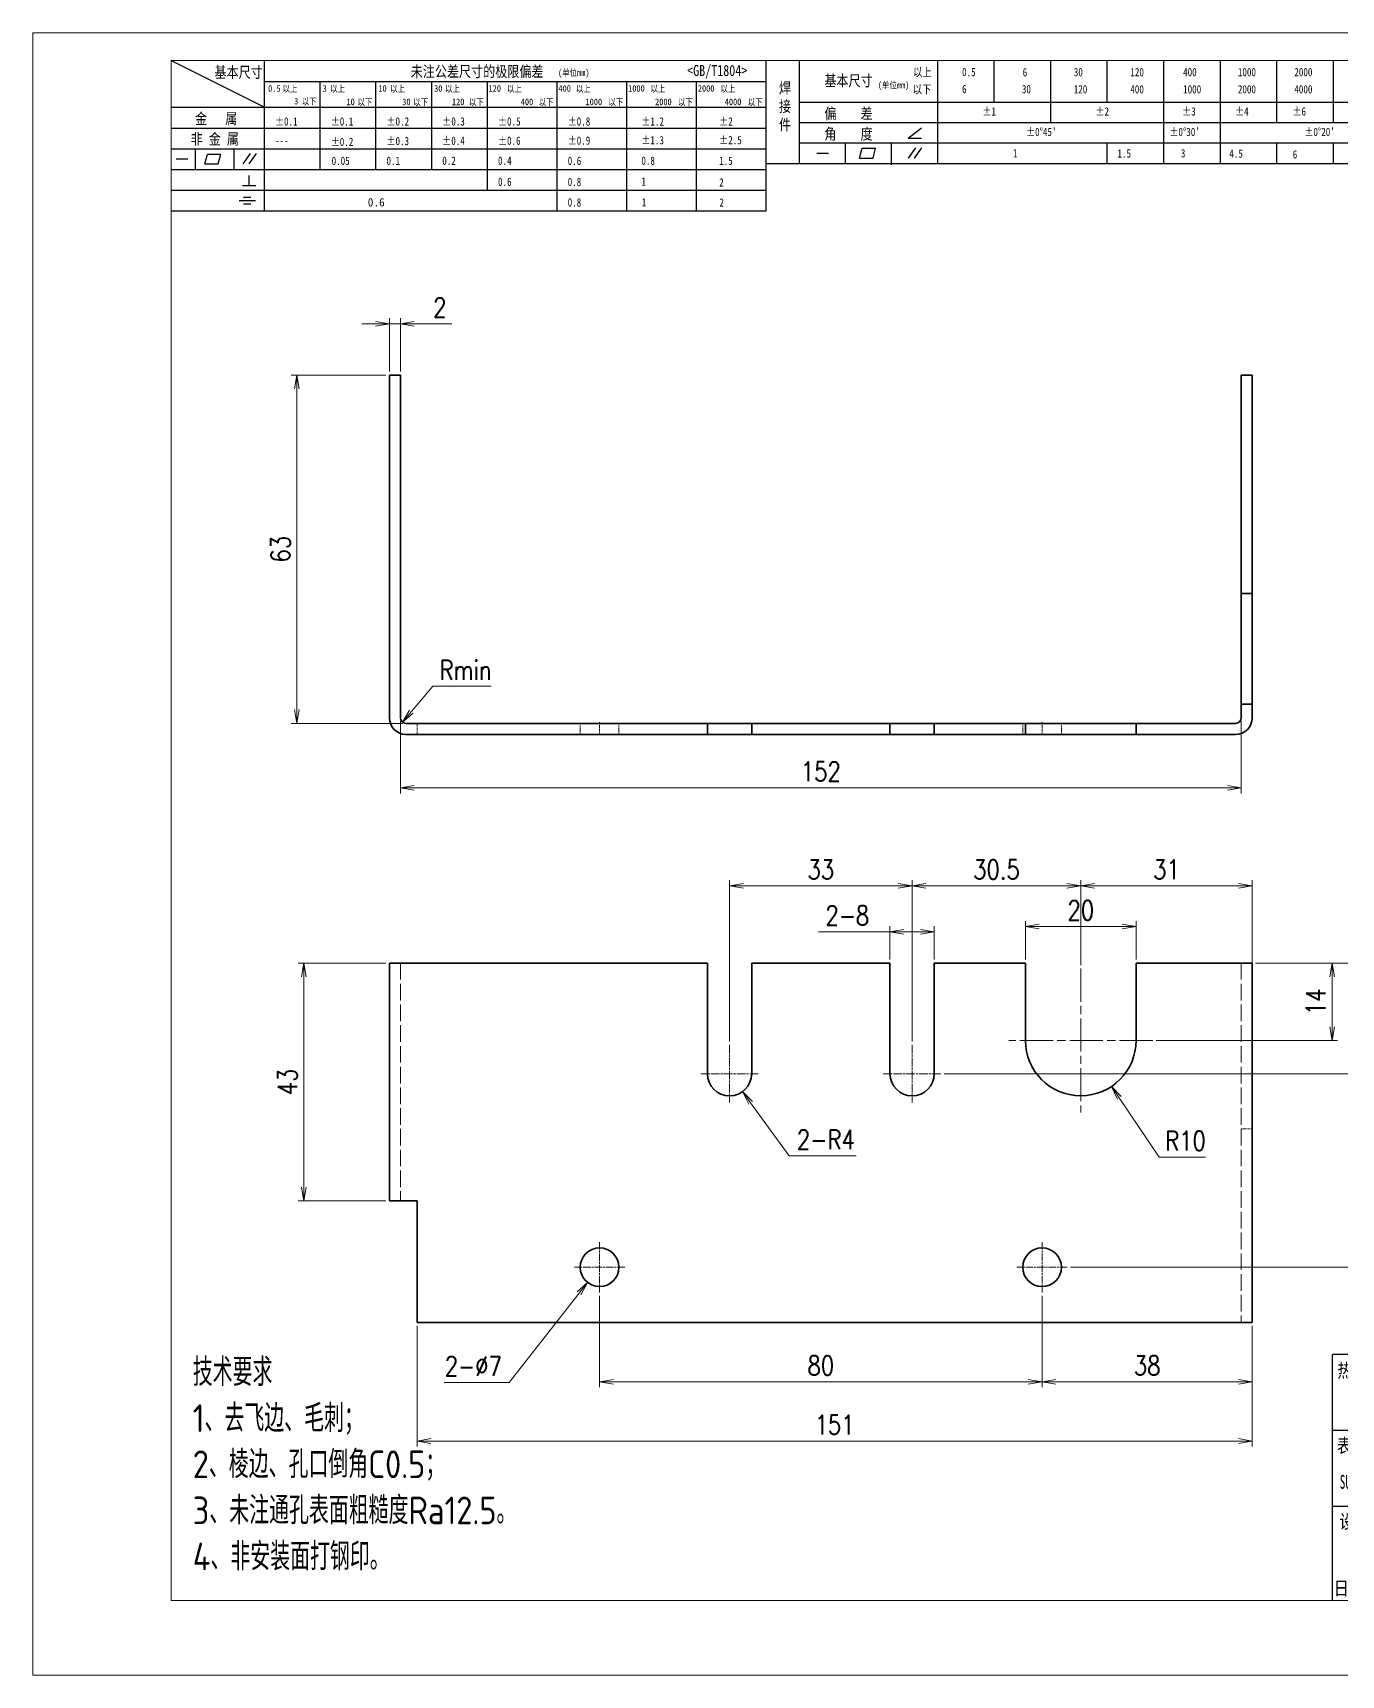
# Model space of a CAD drawing. Header units: inches. Extents: x 269 to 10986, y 1043 to 4337.
# Drawn here: x 2469.9 to 2706.4, y 1711.2 to 2008.2 of the extents above; entities that cross this region are included whole.
import ezdxf
from ezdxf.enums import TextEntityAlignment as Align

# ---------------------------------------------------------------- set-up
doc = ezdxf.new("R2010")
doc.units = ezdxf.units.IN
doc.header["$MEASUREMENT"] = 0
doc.linetypes.add('AM_ISO02W050x2', pattern=[3.75, 3, -0.75])
doc.linetypes.add('AM_ISO08W050x2', pattern=[9, 6, -0.75, 1.5, -0.75])
for name, color, linetype, lineweight in [('中心线', 2, 'AM_ISO08W050x2', 18), ('图框', 7, 'Continuous', 18), ('标注线', 3, 'Continuous', 18), ('粗实线', 7, 'Continuous', 35), ('虚线', 1, 'AM_ISO02W050x2', 18)]:
    doc.layers.add(name, color=color, linetype=linetype, lineweight=lineweight)
doc.layers.add('图\\M+19E79\\M+195B6\\M+18E9A', color=7, linetype='Continuous')
doc.layers.add('打印', color=7, linetype='Continuous', lineweight=15, plot=False)
doc.layers.add('打印-禁用', color=7, linetype='Continuous', lineweight=15, plot=False)
doc.styles.add('DIM', font='romans.shx', dxfattribs={"width": 0.8, "bigfont": 'bigfont.shx'})
doc.styles.add('国标', font='simfang.ttf', dxfattribs={"width": 0.8})
doc.styles.add('机械长仿宋', font='gbenor.shx', dxfattribs={"height": 1, "bigfont": 'gbcbig.shx'})
doc.dimstyles.new('XR 1-1$0', dxfattribs={"dimtxt": 3.5, "dimasz": 2.5, "dimexe": 1, "dimexo": 0.625, "dimgap": 1.2, "dimtad": 1, "dimzin": 9, "dimdsep": 46, "dimtxsty": 'DIM', "dimblk": 'OPEN', "dimcen": 0, "dimclrd": 8, "dimclre": 8, "dimclrt": 2, "dimazin": 2, "dimtfac": 0.5, "dimtmove": 0, "dimatfit": 3, "dimldrblk": 'OPEN', "dimfxl": 0, "dimtolj": 2, "dimlwd": 18, "dimlwe": 18, "dimarcsym": 0})
doc.dimstyles.new('XR 1-1$3', dxfattribs={"dimtxt": 3.5, "dimasz": 2.5, "dimexe": 1, "dimexo": 0.625, "dimgap": 1.2, "dimtad": 1, "dimtoh": 1, "dimdsep": 46, "dimtxsty": 'DIM', "dimblk": 'OPEN', "dimcen": 0, "dimclrd": 8, "dimclre": 8, "dimclrt": 2, "dimazin": 2, "dimtfac": 0.5, "dimtofl": 0, "dimtmove": 0, "dimatfit": 3, "dimldrblk": 'OPEN', "dimfxl": 0, "dimtolj": 2, "dimlwd": 18, "dimlwe": 18, "dimarcsym": 0})
doc.dimstyles.new('XR 1-1$4', dxfattribs={"dimtxt": 3.5, "dimasz": 2.5, "dimexe": 1, "dimexo": 0.625, "dimgap": 1.2, "dimtad": 1, "dimtoh": 1, "dimdsep": 46, "dimtxsty": 'DIM', "dimblk": 'OPEN', "dimcen": 0, "dimclrd": 8, "dimclre": 8, "dimclrt": 2, "dimazin": 2, "dimtfac": 0.5, "dimtofl": 0, "dimtmove": 0, "dimatfit": 3, "dimldrblk": 'OPEN', "dimfxl": 0, "dimtolj": 2, "dimlwd": 18, "dimlwe": 18, "dimarcsym": 0})

# ---------------------------------------------------------------- blocks, each defined once
blk = doc.blocks.new('GZDEH零件A3图框V01版')
at = {"layer": '图\\M+19E79\\M+195B6\\M+18E9A', "color": 9}
for p, q in [((2882.49, -1554.46), (2899.37, -1562.92)), ((2899.37, -1581.67), (2899.37, -1554.46)), ((2990.09, -1581.67), (2990.09, -1554.46)), ((2996.09, -1573.08), (2996.09, -1554.46)), ((3021.09, -1561.98), (3021.09, -1554.46)), ((3031.31, -1561.98), (3031.31, -1554.46)), ((3041.53, -1561.98), (3041.53, -1554.46)), ((3051.75, -1561.98), (3051.75, -1554.46)), ((3061.98, -1561.98), (3061.98, -1554.46)), ((3072.2, -1561.98), (3072.2, -1554.46)), ((3082.42, -1561.98), (3082.42, -1554.46)), ((3092.64, -1561.98), (3092.64, -1554.46)), ((2899.37, -1558.24), (2990.09, -1558.24)), ((2909.45, -1574.17), (2909.45, -1558.24)), ((2919.53, -1574.17), (2919.53, -1558.24)), ((2929.61, -1574.17), (2929.61, -1558.24)), ((2939.69, -1577.92), (2939.69, -1558.24)), ((2952.29, -1581.67), (2952.29, -1558.24)), ((2964.89, -1581.67), (2964.89, -1558.24)), ((2977.49, -1581.67), (2977.49, -1558.24)), ((2996.09, -1561.98), (3113.09, -1561.98)), ((3021.09, -1573.08), (3021.09, -1561.98)), ((3041.53, -1565.68), (3041.53, -1561.98)), ((3061.98, -1573.08), (3061.98, -1561.98)), ((3072.2, -1573.08), (3072.2, -1561.98)), ((3082.42, -1565.68), (3082.42, -1561.98)), ((3092.64, -1565.68), (3092.64, -1561.98)), ((2882.49, -1562.92), (2990.09, -1562.92)), ((2882.49, -1566.67), (2990.09, -1566.67)), ((2996.09, -1565.68), (3113.09, -1565.68)), ((3015.75, -1568.51), (3018.15, -1566.66)), ((2882.49, -1570.42), (2990.09, -1570.42)), ((2886.92, -1574.12), (2886.92, -1570.42)), ((2893.91, -1574.12), (2893.91, -1570.42)), ((2996.09, -1569.38), (3113.09, -1569.38)), ((3004.42, -1573.08), (3004.42, -1569.38)), ((3006.97, -1572.12), (3007.45, -1570.33)), ((3007.45, -1570.33), (3009.86, -1570.33)), ((3009.39, -1572.12), (3009.86, -1570.33)), ((3012.75, -1573.08), (3012.75, -1569.38)), ((3015.75, -1568.51), (3018.15, -1568.51)), ((3015.81, -1572.12), (3017.15, -1570.26)), ((3016.89, -1572.12), (3018.23, -1570.26)), ((3051.75, -1573.08), (3051.75, -1569.38)), ((3082.42, -1573.08), (3082.42, -1569.48)), ((3092.64, -1573.08), (3092.64, -1569.38)), ((2883.43, -1572.27), (2885.49, -1572.27)), ((2888.59, -1573.16), (2889.07, -1571.37)), ((2888.59, -1573.16), (2891, -1573.16)), ((2889.07, -1571.37), (2891.48, -1571.37)), ((2891, -1573.16), (2891.48, -1571.37)), ((2895.52, -1573.16), (2896.85, -1571.3)), ((2896.6, -1573.16), (2897.94, -1571.3)), ((2990.09, -1573.08), (3113.09, -1573.08)), ((2999.26, -1571.23), (3001.32, -1571.23)), ((3006.97, -1572.12), (3009.39, -1572.12)), ((3012.75, -1573.33), (3012.75, -1573.08)), ((2882.49, -1574.17), (2990.09, -1574.17)), ((2895.42, -1577.05), (2897.81, -1577.05)), ((2896.58, -1577.05), (2896.58, -1575.28)), ((2882.49, -1577.92), (2990.09, -1577.92)), ((2894.79, -1579.77), (2897.77, -1579.77)), ((2895.57, -1579.17), (2896.92, -1579.17)), ((2882.49, -1581.67), (2990.09, -1581.67)), ((2895.57, -1580.37), (2896.93, -1580.37)), ((3272.49, -1788.46), (3092.49, -1788.46)), ((3181.99, -1802.21), (3092.49, -1802.21)), ((3181.99, -1815.96), (3092.49, -1815.96))]:
    blk.add_line(p, q, dxfattribs=at)
at = {"layer": '图\\M+19E79\\M+195B6\\M+18E9A', "color": 7}
blk.add_line((3272.49, -1788.46), (3092.49, -1788.46), dxfattribs=at)
at = {"layer": '图\\M+19E79\\M+195B6\\M+18E9A', "color": 9, "linetype": 'Continuous'}
blk.add_line((3092.49, -1832.96), (3092.49, -1788.46), dxfattribs=at)
at = {"layer": '图框', "linetype": 'Continuous'}
for p, q in [((2882.49, -1554.46), (2882.49, -1832.96)), ((3272.49, -1554.46), (2882.49, -1554.46)), ((2882.49, -1832.96), (3272.49, -1832.96))]:
    blk.add_line(p, q, dxfattribs=at)
at = {"layer": '打印-禁用', "linetype": 'Continuous'}
for p, q in [((2857.49, -1549.46), (2857.49, -1846.46)), ((3277.49, -1549.46), (2857.49, -1549.46)), ((2857.49, -1846.46), (3277.49, -1846.46))]:
    blk.add_line(p, q, dxfattribs=at)
at = {"layer": '图\\M+19E79\\M+195B6\\M+18E9A', "color": 9, "style": '国标'}
for s, height, width, p in [('基本尺寸', 2, 0.8, (2890.33, -1557.58)), ('未注公差尺寸的极限偏差', 2, 0.8, (2925.81, -1557.44)), ('<GB/T1804>', 2, 0.8, (2975.78, -1557.27)), ('以上', 1.5, 0.8, (3016.64, -1557.33)), ('0.5', 1.5, 0.8, (3025.49, -1557.3)), ('6', 1.5, 0.8, (3036.45, -1557.34)), ('30', 1.5, 0.8, (3045.69, -1557.31)), ('120', 1.5, 0.8, (3055.91, -1557.31)), ('400', 1.5, 0.8, (3065.46, -1557.31)), ('1000', 1.5, 0.8, (3075.36, -1557.31)), ('2000', 1.5, 0.8, (3085.57, -1557.31)), ('30', 1.2, 0.8, (2930.04, -1560.11)), ('基本尺寸', 2, 0.8, (3000.6, -1559.1)), ('以下', 1.5, 0.8, (3016.58, -1560.43)), ('6', 1.5, 0.8, (3025.49, -1560.38)), ('30', 1.5, 0.8, (3036.31, -1560.39)), ('120', 1.5, 0.8, (3045.69, -1560.41)), ('400', 1.5, 0.8, (3055.91, -1560.41)), ('1000', 1.5, 0.8, (3065.46, -1560.41)), ('2000', 1.5, 0.8, (3075.36, -1560.41)), ('4000', 1.5, 0.8, (3085.57, -1560.41)), ('金   属', 2, 0.8, (2886.82, -1565.98)), ('±0.1', 1.5, 0.8, (2901.27, -1566.23)), ('±0.1', 1.5, 0.8, (2911.35, -1566.23)), ('±0.2', 1.5, 0.8, (2921.43, -1566.23)), ('±0.3', 1.5, 0.8, (2931.51, -1566.23)), ('±0.5', 1.5, 0.8, (2941.59, -1566.23)), ('±0.8', 1.5, 0.8, (2954.19, -1566.23)), ('±1.2', 1.5, 0.8, (2967.51, -1566.23)), ('±2', 1.5, 0.8, (2981.58, -1566.23)), ('偏    差', 2, 0.8, (3000.6, -1565.04)), ('±1', 1.5, 0.8, (3029.16, -1564.42)), ('±2', 1.5, 0.8, (3049.61, -1564.42)), ('±3', 1.5, 0.8, (3065.3, -1564.42)), ('±4', 1.5, 0.8, (3074.85, -1564.42)), ('±6', 1.5, 0.8, (3085.22, -1564.42)), ('非 金 属', 2, 0.8, (2886.02, -1569.65)), ('±0.3', 1.5, 0.8, (2921.43, -1569.77)), ('±0.4', 1.5, 0.8, (2931.51, -1569.71)), ('±0.6', 1.5, 0.8, (2941.59, -1569.71)), ('±0.9', 1.5, 0.8, (2954.19, -1569.68)), ('±1.3', 1.5, 0.8, (2967.51, -1569.62)), ('±2.5', 1.5, 0.8, (2981.58, -1569.61)), ('角    度', 2, 0.8, (3000.6, -1568.74)), ("±0%%D45'", 1.5, 0.8, (3037.06, -1568.12)), ("±0%%D30'", 1.5, 0.8, (3062.98, -1568.12)), ("±0%%D20'", 1.5, 0.8, (3087.38, -1568.12)), ('---', 1.5, 0.8, (2901.27, -1569.65)), ('±0.2', 1.5, 0.8, (2911.35, -1569.92)), ('1', 1.5, 0.8, (3034.69, -1571.98)), ('1.5', 1.5, 0.8, (3053.59, -1572.01)), ('3', 1.5, 0.8, (3065.05, -1571.98)), ('4.5', 1.5, 0.8, (3073.82, -1572.05)), ('6', 1.5, 0.8, (3085.28, -1572.19)), ('0.1', 1.5, 0.8, (2921.43, -1573.34)), ('0.2', 1.5, 0.8, (2931.51, -1573.33)), ('0.4', 1.5, 0.8, (2941.59, -1573.33)), ('0.6', 1.5, 0.8, (2954.19, -1573.35)), ('0.8', 1.5, 0.8, (2967.51, -1573.33)), ('1.5', 1.5, 0.8, (2981.58, -1573.34)), ('0.6', 1.5, 0.8, (2941.59, -1577.14)), ('0.8', 1.5, 0.8, (2954.19, -1577.17)), ('1', 1.5, 0.8, (2967.51, -1577.12)), ('2', 1.5, 0.8, (2981.58, -1577.26)), ('0.8', 1.5, 0.8, (2954.19, -1580.87)), ('1', 1.5, 0.8, (2967.59, -1580.86)), ('2', 1.5, 0.8, (2981.62, -1580.89)), ('热处理', 2.5, 0.8, (3093.35, -1792.61)), ('表面处理', 2.5, 0.8, (3093.27, -1806.21)), ('SURFACE TREATMENT', 2.5, 0.6, (3093.77, -1812.75))]:
    blk.add_text(s, height=height, dxfattribs=dict(at, width=width)).set_placement(p)
at = {"layer": '图\\M+19E79\\M+195B6\\M+18E9A', "color": 9, "lineweight": 15, "style": '国标', "width": 0.8}
for s, p in [('(单位mm)', (2952.44, -1557.27)), ('0.5', (2900.03, -1560.11)), ('以上', (2902.64, -1560.16)), ('3', (2909.88, -1560.11)), ('以上', (2911.25, -1560.16)), ('10', (2919.96, -1560.11)), ('以上', (2922.09, -1560.16)), ('以上', (2932.02, -1560.16)), ('120', (2939.88, -1560.11)), ('以上', (2943.21, -1560.16)), ('400', (2952.52, -1560.11)), ('以上', (2955.68, -1560.16)), ('1000', (2965.12, -1560.11)), ('以上', (2969.16, -1560.16)), ('2000', (2977.72, -1560.11)), ('以上', (2981.8, -1560.16)), ('(单位mm)', (3010.27, -1559.51)), ('3', (2904.73, -1562.41)), ('以下', (2906.1, -1562.46)), ('10', (2914.19, -1562.54)), ('以下', (2916.18, -1562.59)), ('30', (2924.27, -1562.54)), ('以下', (2926.26, -1562.59)), ('120', (2933.26, -1562.54)), ('以下', (2936.34, -1562.59)), ('400', (2945.7, -1562.54)), ('以下', (2948.94, -1562.59)), ('1000', (2957.41, -1562.54)), ('以下', (2961.54, -1562.59)), ('2000', (2969.99, -1562.54)), ('以下', (2974.14, -1562.59)), ('4000', (2982.59, -1562.54)), ('以下', (2986.74, -1562.59))]:
    blk.add_text(s, height=1.2, dxfattribs=at).set_placement(p)
at = {"layer": '图\\M+19E79\\M+195B6\\M+18E9A', "color": 9, "lineweight": 13, "style": '国标'}
blk.add_text('0.6', height=1.5, dxfattribs=at).set_placement((2918.05, -1580.85))
at = {"layer": '图\\M+19E79\\M+195B6\\M+18E9A', "color": 9, "style": '国标', "width": 0.8}
for s, p in [('设  计', (3097.79, -1819.96)), ('日期:', (3096.09, -1832))]:
    blk.add_text(s, height=2.5, dxfattribs=at).set_placement(p, align=Align.CENTER)
at = {"layer": '图\\M+19E79\\M+195B6\\M+18E9A', "color": 9, "style": '国标'}
for s, insert, char_height, width, attachment_point in [('焊\\P接\\P件', (2992.39, -1558.41), 2, 3.1877, 1), ('0.05', (2911.51, -1573.37), 1.5, 5.1982, 7)]:
    blk.add_mtext(s, dxfattribs=dict(at, insert=insert, char_height=char_height, width=width, attachment_point=attachment_point))
blk = doc.blocks.new('DEH A3')
at = {"layer": '图框'}
blk.add_blockref('GZDEH零件A3图框V01版', (-2857.49, 1846.46), dxfattribs=at)
blk = doc.blocks.new('_Open')
at = {"color": 0, "linetype": 'ByBlock', "lineweight": -2}
for p, q in [((-1, 0.17), (0, 0)), ((-1, -0.17), (0, 0)), ((0, 0), (-1, 0))]:
    blk.add_line(p, q, dxfattribs=at)
blk = doc.blocks.new('*D753')
at = {"layer": 'Defpoints', "color": 0, "transparency": 16777216}
for p in [(2534.33, 1946.36), (2517.58, 1883.36), (2537.33, 1883.36)]:
    blk.add_point(p, dxfattribs=at)
at = {"layer": '标注线', "color": 8, "lineweight": 18, "transparency": 16777216}
for p, q in [((2533.7, 1946.36), (2516.58, 1946.36)), ((2517.58, 1943.86), (2517.58, 1885.86)), ((2536.7, 1883.36), (2516.58, 1883.36))]:
    blk.add_line(p, q, dxfattribs=at)
at = {"layer": '标注线', "color": 8, "lineweight": 18, "transparency": 16777216, "xscale": 2.5, "yscale": 2.5, "zscale": 2.5}
for p, rotation in [((2517.58, 1946.36), 90), ((2517.58, 1883.36), 270)]:
    blk.add_blockref('_Open', p, dxfattribs=dict(at, rotation=rotation))
at = {"layer": '标注线', "color": 2, "transparency": 16777216, "insert": (2514.63, 1914.86), "char_height": 3.5, "attachment_point": 5, "rotation": 90, "style": 'DIM'}
blk.add_mtext('\\A2;63', dxfattribs=at)
blk = doc.blocks.new('*D754')
at = {"layer": 'Defpoints', "color": 0, "transparency": 16777216}
for p in [(2536.33, 1884.36), (2688.33, 1884.36), (2688.33, 1871.7)]:
    blk.add_point(p, dxfattribs=at)
at = {"layer": '标注线', "color": 8, "lineweight": 18, "transparency": 16777216}
for p, q in [((2536.33, 1883.73), (2536.33, 1870.7)), ((2688.33, 1883.73), (2688.33, 1870.7)), ((2538.83, 1871.7), (2685.83, 1871.7))]:
    blk.add_line(p, q, dxfattribs=at)
at = {"layer": '标注线', "color": 8, "lineweight": 18, "transparency": 16777216, "xscale": 2.5, "yscale": 2.5, "zscale": 2.5, "rotation": 180}
blk.add_blockref('_Open', (2536.33, 1871.7), dxfattribs=at)
at = {"layer": '标注线', "color": 8, "lineweight": 18, "transparency": 16777216, "xscale": 2.5, "yscale": 2.5, "zscale": 2.5}
blk.add_blockref('_Open', (2688.33, 1871.7), dxfattribs=at)
at = {"layer": '标注线', "color": 2, "transparency": 16777216, "insert": (2612.33, 1874.65), "char_height": 3.5, "attachment_point": 5, "style": 'DIM'}
blk.add_mtext('\\A2;152', dxfattribs=at)
blk = doc.blocks.new('*D755')
at = {"layer": 'Defpoints', "color": 0, "transparency": 16777216}
for p in [(2536.33, 1955.61), (2534.33, 1946.36), (2536.33, 1946.36)]:
    blk.add_point(p, dxfattribs=at)
at = {"layer": '标注线', "color": 8, "lineweight": 18, "transparency": 16777216}
for p, q in [((2531.83, 1955.61), (2529.33, 1955.61)), ((2534.33, 1946.98), (2534.33, 1956.61)), ((2534.33, 1955.61), (2536.33, 1955.61)), ((2536.33, 1946.98), (2536.33, 1956.61)), ((2538.83, 1955.61), (2545.6, 1955.61))]:
    blk.add_line(p, q, dxfattribs=at)
at = {"layer": '标注线', "color": 8, "lineweight": 18, "transparency": 16777216, "xscale": 2.5, "yscale": 2.5, "zscale": 2.5}
blk.add_blockref('_Open', (2534.33, 1955.61), dxfattribs=at)
at = {"layer": '标注线', "color": 8, "lineweight": 18, "transparency": 16777216, "xscale": 2.5, "yscale": 2.5, "zscale": 2.5, "rotation": 180}
blk.add_blockref('_Open', (2536.33, 1955.61), dxfattribs=at)
at = {"layer": '标注线', "color": 2, "transparency": 16777216, "insert": (2543.46, 1958.56), "char_height": 3.5, "attachment_point": 5, "style": 'DIM'}
blk.add_mtext('\\A2;2', dxfattribs=at)
blk = doc.blocks.new('*D756')
at = {"layer": 'Defpoints', "color": 0, "transparency": 16777216}
for p in [(2536.68, 1883.6), (2537.33, 1884.36)]:
    blk.add_point(p, dxfattribs=at)
at = {"layer": '标注线', "color": 8, "lineweight": 18, "transparency": 16777216}
for p, q in [((2542.21, 1890.06), (2538.31, 1885.5)), ((2552.74, 1890.06), (2542.21, 1890.06))]:
    blk.add_line(p, q, dxfattribs=at)
at = {"layer": '标注线', "color": 8, "lineweight": 18, "transparency": 16777216, "xscale": 2.5, "yscale": 2.5, "zscale": 2.5, "rotation": 229.4160782494002}
blk.add_blockref('_Open', (2536.68, 1883.6), dxfattribs=at)
at = {"layer": '标注线', "color": 2, "transparency": 16777216, "insert": (2548.08, 1893.01), "char_height": 3.5, "attachment_point": 5, "style": 'DIM'}
blk.add_mtext('\\A2;{\\Fromans,bigfont|c134;Rmin}', dxfattribs=at)
blk = doc.blocks.new('*D760')
at = {"layer": 'Defpoints', "color": 0, "transparency": 16777216}
for p in [(2534.33, 1840.01), (2518.85, 1797.01), (2534.33, 1797.01)]:
    blk.add_point(p, dxfattribs=at)
at = {"layer": '标注线', "color": 8, "lineweight": 18, "transparency": 16777216}
for p, q in [((2533.7, 1840.01), (2517.85, 1840.01)), ((2518.85, 1837.51), (2518.85, 1799.51)), ((2533.7, 1797.01), (2517.85, 1797.01))]:
    blk.add_line(p, q, dxfattribs=at)
at = {"layer": '标注线', "color": 8, "lineweight": 18, "transparency": 16777216, "xscale": 2.5, "yscale": 2.5, "zscale": 2.5}
for p, rotation in [((2518.85, 1840.01), 90), ((2518.85, 1797.01), 270)]:
    blk.add_blockref('_Open', p, dxfattribs=dict(at, rotation=rotation))
at = {"layer": '标注线', "color": 2, "transparency": 16777216, "insert": (2515.9, 1818.51), "char_height": 3.5, "attachment_point": 5, "rotation": 90, "style": 'DIM'}
blk.add_mtext('\\A2;43', dxfattribs=at)
blk = doc.blocks.new('*D761')
at = {"layer": 'Defpoints', "color": 0, "transparency": 16777216}
for p in [(2539.33, 1775.01), (2690.33, 1775.01), (2690.33, 1753.58)]:
    blk.add_point(p, dxfattribs=at)
at = {"layer": '标注线', "color": 8, "lineweight": 18, "transparency": 16777216}
for p, q in [((2539.33, 1774.39), (2539.33, 1752.58)), ((2690.33, 1774.39), (2690.33, 1752.58)), ((2541.83, 1753.58), (2687.83, 1753.58))]:
    blk.add_line(p, q, dxfattribs=at)
at = {"layer": '标注线', "color": 8, "lineweight": 18, "transparency": 16777216, "xscale": 2.5, "yscale": 2.5, "zscale": 2.5, "rotation": 180}
blk.add_blockref('_Open', (2539.33, 1753.58), dxfattribs=at)
at = {"layer": '标注线', "color": 8, "lineweight": 18, "transparency": 16777216, "xscale": 2.5, "yscale": 2.5, "zscale": 2.5}
blk.add_blockref('_Open', (2690.33, 1753.58), dxfattribs=at)
at = {"layer": '标注线', "color": 2, "transparency": 16777216, "insert": (2614.83, 1756.53), "char_height": 3.5, "attachment_point": 5, "style": 'DIM'}
blk.add_mtext('\\A2;151', dxfattribs=at)
blk = doc.blocks.new('*D762')
at = {"layer": 'Defpoints', "color": 0, "transparency": 16777216}
for p in [(2652.33, 1780.46), (2690.33, 1765.73), (2690.33, 1764.29)]:
    blk.add_point(p, dxfattribs=at)
at = {"layer": '标注线', "color": 8, "lineweight": 18, "transparency": 16777216}
for p, q in [((2652.33, 1779.84), (2652.33, 1763.29)), ((2654.83, 1764.29), (2687.83, 1764.29)), ((2690.33, 1765.1), (2690.33, 1763.29))]:
    blk.add_line(p, q, dxfattribs=at)
at = {"layer": '标注线', "color": 8, "lineweight": 18, "transparency": 16777216, "xscale": 2.5, "yscale": 2.5, "zscale": 2.5, "rotation": 180}
blk.add_blockref('_Open', (2652.33, 1764.29), dxfattribs=at)
at = {"layer": '标注线', "color": 8, "lineweight": 18, "transparency": 16777216, "xscale": 2.5, "yscale": 2.5, "zscale": 2.5}
blk.add_blockref('_Open', (2690.33, 1764.29), dxfattribs=at)
at = {"layer": '标注线', "color": 2, "transparency": 16777216, "insert": (2671.33, 1767.24), "char_height": 3.5, "attachment_point": 5, "style": 'DIM'}
blk.add_mtext('\\A2;38', dxfattribs=at)
blk = doc.blocks.new('*D763')
at = {"layer": 'Defpoints', "color": 0, "transparency": 16777216}
for p in [(2572.33, 1780.46), (2652.33, 1777.34), (2652.33, 1764.29)]:
    blk.add_point(p, dxfattribs=at)
at = {"layer": '标注线', "color": 8, "lineweight": 18, "transparency": 16777216}
for p, q in [((2572.33, 1779.84), (2572.33, 1763.29)), ((2652.33, 1776.72), (2652.33, 1763.29)), ((2574.83, 1764.29), (2649.83, 1764.29))]:
    blk.add_line(p, q, dxfattribs=at)
at = {"layer": '标注线', "color": 8, "lineweight": 18, "transparency": 16777216, "xscale": 2.5, "yscale": 2.5, "zscale": 2.5, "rotation": 180}
blk.add_blockref('_Open', (2572.33, 1764.29), dxfattribs=at)
at = {"layer": '标注线', "color": 8, "lineweight": 18, "transparency": 16777216, "xscale": 2.5, "yscale": 2.5, "zscale": 2.5}
blk.add_blockref('_Open', (2652.33, 1764.29), dxfattribs=at)
at = {"layer": '标注线', "color": 2, "transparency": 16777216, "insert": (2612.33, 1767.24), "char_height": 3.5, "attachment_point": 5, "style": 'DIM'}
blk.add_mtext('\\A2;80', dxfattribs=at)
blk = doc.blocks.new('*D764')
at = {"layer": 'Defpoints', "color": 0, "transparency": 16777216}
for p in [(2690.33, 1840.01), (2725.56, 1840.01), (2656.88, 1785.01)]:
    blk.add_point(p, dxfattribs=at)
at = {"layer": '标注线', "color": 8, "lineweight": 18, "transparency": 16777216}
for p, q in [((2690.95, 1840.01), (2726.56, 1840.01)), ((2725.56, 1787.51), (2725.56, 1837.51)), ((2657.5, 1785.01), (2726.56, 1785.01))]:
    blk.add_line(p, q, dxfattribs=at)
at = {"layer": '标注线', "color": 8, "lineweight": 18, "transparency": 16777216, "xscale": 2.5, "yscale": 2.5, "zscale": 2.5}
for p, rotation in [((2725.56, 1840.01), 90), ((2725.56, 1785.01), 270)]:
    blk.add_blockref('_Open', p, dxfattribs=dict(at, rotation=rotation))
at = {"layer": '标注线', "color": 2, "transparency": 16777216, "insert": (2722.61, 1812.51), "char_height": 3.5, "attachment_point": 5, "rotation": 90, "style": 'DIM'}
blk.add_mtext('\\A2;55', dxfattribs=at)
blk = doc.blocks.new('*D765')
at = {"layer": 'Defpoints', "color": 0, "transparency": 16777216}
for p in [(2695.11, 1840.01), (2704.77, 1840.01), (2672.33, 1826.01)]:
    blk.add_point(p, dxfattribs=at)
at = {"layer": '标注线', "color": 8, "lineweight": 18, "transparency": 16777216}
for p, q in [((2695.74, 1840.01), (2705.77, 1840.01)), ((2704.77, 1828.51), (2704.77, 1837.51)), ((2672.95, 1826.01), (2705.77, 1826.01))]:
    blk.add_line(p, q, dxfattribs=at)
at = {"layer": '标注线', "color": 8, "lineweight": 18, "transparency": 16777216, "xscale": 2.5, "yscale": 2.5, "zscale": 2.5}
for p, rotation in [((2704.77, 1840.01), 90), ((2704.77, 1826.01), 270)]:
    blk.add_blockref('_Open', p, dxfattribs=dict(at, rotation=rotation))
at = {"layer": '标注线', "color": 2, "transparency": 16777216, "insert": (2701.82, 1833.01), "char_height": 3.5, "attachment_point": 5, "rotation": 90, "style": 'DIM'}
blk.add_mtext('\\A2;14', dxfattribs=at)
blk = doc.blocks.new('*D766')
at = {"layer": 'Defpoints', "color": 0, "transparency": 16777216}
for p in [(2707.85, 1840.01), (2716.26, 1840.01), (2634.03, 1820.01)]:
    blk.add_point(p, dxfattribs=at)
at = {"layer": '标注线', "color": 8, "lineweight": 18, "transparency": 16777216}
for p, q in [((2708.47, 1840.01), (2717.26, 1840.01)), ((2716.26, 1822.51), (2716.26, 1837.51)), ((2634.65, 1820.01), (2717.26, 1820.01))]:
    blk.add_line(p, q, dxfattribs=at)
at = {"layer": '标注线', "color": 8, "lineweight": 18, "transparency": 16777216, "xscale": 2.5, "yscale": 2.5, "zscale": 2.5}
for p, rotation in [((2716.26, 1840.01), 90), ((2716.26, 1820.01), 270)]:
    blk.add_blockref('_Open', p, dxfattribs=dict(at, rotation=rotation))
at = {"layer": '标注线', "color": 2, "transparency": 16777216, "insert": (2713.31, 1830.01), "char_height": 3.5, "attachment_point": 5, "rotation": 90, "style": 'DIM'}
blk.add_mtext('\\A2;20', dxfattribs=at)
blk = doc.blocks.new('*D767')
at = {"layer": 'Defpoints', "color": 0, "transparency": 16777216}
for p in [(2690.33, 1853.98), (2659.33, 1839.01), (2690.33, 1839.01)]:
    blk.add_point(p, dxfattribs=at)
at = {"layer": '标注线', "color": 8, "lineweight": 18, "transparency": 16777216}
for p, q in [((2659.33, 1839.64), (2659.33, 1854.98)), ((2661.83, 1853.98), (2687.83, 1853.98)), ((2690.33, 1839.64), (2690.33, 1854.98))]:
    blk.add_line(p, q, dxfattribs=at)
at = {"layer": '标注线', "color": 8, "lineweight": 18, "transparency": 16777216, "xscale": 2.5, "yscale": 2.5, "zscale": 2.5, "rotation": 180}
blk.add_blockref('_Open', (2659.33, 1853.98), dxfattribs=at)
at = {"layer": '标注线', "color": 8, "lineweight": 18, "transparency": 16777216, "xscale": 2.5, "yscale": 2.5, "zscale": 2.5}
blk.add_blockref('_Open', (2690.33, 1853.98), dxfattribs=at)
at = {"layer": '标注线', "color": 2, "transparency": 16777216, "insert": (2674.83, 1856.93), "char_height": 3.5, "attachment_point": 5, "style": 'DIM'}
blk.add_mtext('\\A2;31', dxfattribs=at)
blk = doc.blocks.new('*D768')
at = {"layer": 'Defpoints', "color": 0, "transparency": 16777216}
for p in [(2659.33, 1853.98), (2659.33, 1842.68), (2628.83, 1825.21)]:
    blk.add_point(p, dxfattribs=at)
at = {"layer": '标注线', "color": 8, "lineweight": 18, "transparency": 16777216}
for p, q in [((2628.83, 1825.84), (2628.83, 1854.98)), ((2631.33, 1853.98), (2656.83, 1853.98)), ((2659.33, 1843.3), (2659.33, 1854.98))]:
    blk.add_line(p, q, dxfattribs=at)
at = {"layer": '标注线', "color": 8, "lineweight": 18, "transparency": 16777216, "xscale": 2.5, "yscale": 2.5, "zscale": 2.5, "rotation": 180}
blk.add_blockref('_Open', (2628.83, 1853.98), dxfattribs=at)
at = {"layer": '标注线', "color": 8, "lineweight": 18, "transparency": 16777216, "xscale": 2.5, "yscale": 2.5, "zscale": 2.5}
blk.add_blockref('_Open', (2659.33, 1853.98), dxfattribs=at)
at = {"layer": '标注线', "color": 2, "transparency": 16777216, "insert": (2644.08, 1856.93), "char_height": 3.5, "attachment_point": 5, "style": 'DIM'}
blk.add_mtext('\\A2;30.5', dxfattribs=at)
blk = doc.blocks.new('*D769')
at = {"layer": 'Defpoints', "color": 0, "transparency": 16777216}
for p in [(2628.83, 1853.98), (2628.83, 1839.91), (2595.83, 1825.21)]:
    blk.add_point(p, dxfattribs=at)
at = {"layer": '标注线', "color": 8, "lineweight": 18, "transparency": 16777216}
for p, q in [((2595.83, 1825.84), (2595.83, 1854.98)), ((2598.33, 1853.98), (2626.33, 1853.98)), ((2628.83, 1840.54), (2628.83, 1854.98))]:
    blk.add_line(p, q, dxfattribs=at)
at = {"layer": '标注线', "color": 8, "lineweight": 18, "transparency": 16777216, "xscale": 2.5, "yscale": 2.5, "zscale": 2.5, "rotation": 180}
blk.add_blockref('_Open', (2595.83, 1853.98), dxfattribs=at)
at = {"layer": '标注线', "color": 8, "lineweight": 18, "transparency": 16777216, "xscale": 2.5, "yscale": 2.5, "zscale": 2.5}
blk.add_blockref('_Open', (2628.83, 1853.98), dxfattribs=at)
at = {"layer": '标注线', "color": 2, "transparency": 16777216, "insert": (2612.33, 1856.93), "char_height": 3.5, "attachment_point": 5, "style": 'DIM'}
blk.add_mtext('\\A2;33', dxfattribs=at)
blk = doc.blocks.new('*D770')
at = {"layer": 'Defpoints', "color": 0, "transparency": 16777216}
for p in [(2669.33, 1846.6), (2649.33, 1840.01), (2669.33, 1840.01)]:
    blk.add_point(p, dxfattribs=at)
at = {"layer": '标注线', "color": 8, "lineweight": 18, "transparency": 16777216}
for p, q in [((2649.33, 1840.64), (2649.33, 1847.6)), ((2669.33, 1840.64), (2669.33, 1847.6)), ((2651.83, 1846.6), (2666.83, 1846.6))]:
    blk.add_line(p, q, dxfattribs=at)
at = {"layer": '标注线', "color": 8, "lineweight": 18, "transparency": 16777216, "xscale": 2.5, "yscale": 2.5, "zscale": 2.5, "rotation": 180}
blk.add_blockref('_Open', (2649.33, 1846.6), dxfattribs=at)
at = {"layer": '标注线', "color": 8, "lineweight": 18, "transparency": 16777216, "xscale": 2.5, "yscale": 2.5, "zscale": 2.5}
blk.add_blockref('_Open', (2669.33, 1846.6), dxfattribs=at)
at = {"layer": '标注线', "color": 2, "transparency": 16777216, "insert": (2659.33, 1849.55), "char_height": 3.5, "attachment_point": 5, "style": 'DIM'}
blk.add_mtext('\\A2;20', dxfattribs=at)
blk = doc.blocks.new('*D771')
at = {"layer": 'Defpoints', "color": 0, "transparency": 16777216}
for p in [(2624.83, 1845.68), (2624.83, 1840.01), (2632.83, 1840.01)]:
    blk.add_point(p, dxfattribs=at)
at = {"layer": '标注线', "color": 8, "lineweight": 18, "transparency": 16777216}
for p, q in [((2624.83, 1845.68), (2611.93, 1845.68)), ((2624.83, 1840.64), (2624.83, 1846.68)), ((2630.33, 1845.68), (2627.33, 1845.68)), ((2632.83, 1840.64), (2632.83, 1846.68))]:
    blk.add_line(p, q, dxfattribs=at)
at = {"layer": '标注线', "color": 8, "lineweight": 18, "transparency": 16777216, "xscale": 2.5, "yscale": 2.5, "zscale": 2.5, "rotation": 180}
blk.add_blockref('_Open', (2624.83, 1845.68), dxfattribs=at)
at = {"layer": '标注线', "color": 8, "lineweight": 18, "transparency": 16777216, "xscale": 2.5, "yscale": 2.5, "zscale": 2.5}
blk.add_blockref('_Open', (2632.83, 1845.68), dxfattribs=at)
at = {"layer": '标注线', "color": 2, "transparency": 16777216, "insert": (2617.13, 1848.63), "char_height": 3.5, "attachment_point": 5, "style": 'DIM'}
blk.add_mtext('\\A2;{\\Fromans,bigfont|c134;2-}8', dxfattribs=at)
blk = doc.blocks.new('*D772')
at = {"layer": 'Defpoints', "color": 0, "transparency": 16777216}
for p in [(2574.49, 1787.76), (2570.17, 1782.26)]:
    blk.add_point(p, dxfattribs=at)
at = {"layer": '标注线', "color": 8, "lineweight": 18, "transparency": 16777216}
for p, q in [((2555.97, 1764.19), (2568.62, 1780.29)), ((2544.23, 1764.19), (2555.97, 1764.19))]:
    blk.add_line(p, q, dxfattribs=at)
at = {"layer": '标注线', "color": 8, "lineweight": 18, "transparency": 16777216, "xscale": 2.5, "yscale": 2.5, "zscale": 2.5, "rotation": 51.84075060187487}
blk.add_blockref('_Open', (2570.17, 1782.26), dxfattribs=at)
at = {"layer": '标注线', "color": 2, "transparency": 16777216, "insert": (2549.5, 1767.14), "char_height": 3.5, "attachment_point": 5, "style": 'DIM'}
blk.add_mtext('\\A2;2-%%c7', dxfattribs=at)
blk = doc.blocks.new('*D773')
at = {"layer": 'Defpoints', "color": 0, "transparency": 16777216}
for p in [(2595.83, 1820.01), (2598.17, 1816.77)]:
    blk.add_point(p, dxfattribs=at)
at = {"layer": '标注线', "color": 8, "lineweight": 18, "transparency": 16777216}
for p, q in [((2606.58, 1805.14), (2599.64, 1814.74)), ((2618.71, 1805.14), (2606.58, 1805.14))]:
    blk.add_line(p, q, dxfattribs=at)
at = {"layer": '标注线', "color": 8, "lineweight": 18, "transparency": 16777216, "xscale": 2.5, "yscale": 2.5, "zscale": 2.5, "rotation": 125.8571800619331}
blk.add_blockref('_Open', (2598.17, 1816.77), dxfattribs=at)
at = {"layer": '标注线', "color": 2, "transparency": 16777216, "insert": (2613.24, 1808.09), "char_height": 3.5, "attachment_point": 5, "style": 'DIM'}
blk.add_mtext('\\A2;{\\Fromans,bigfont|c134;2-}R4', dxfattribs=at)
blk = doc.blocks.new('*D774')
at = {"layer": 'Defpoints', "color": 0, "transparency": 16777216}
for p in [(2659.33, 1826.01), (2664.9, 1817.71)]:
    blk.add_point(p, dxfattribs=at)
at = {"layer": '标注线', "color": 8, "lineweight": 18, "transparency": 16777216}
for p, q in [((2673.48, 1804.94), (2666.3, 1815.63)), ((2681.88, 1804.94), (2673.48, 1804.94))]:
    blk.add_line(p, q, dxfattribs=at)
at = {"layer": '标注线', "color": 8, "lineweight": 18, "transparency": 16777216, "xscale": 2.5, "yscale": 2.5, "zscale": 2.5, "rotation": 123.8851614264225}
blk.add_blockref('_Open', (2664.9, 1817.71), dxfattribs=at)
at = {"layer": '标注线', "color": 2, "transparency": 16777216, "insert": (2678.28, 1807.89), "char_height": 3.5, "attachment_point": 5, "style": 'DIM'}
blk.add_mtext('\\A2;R10', dxfattribs=at)

msp = doc.modelspace()

# ---------------------------------------------------------------- linework, layer by layer
at = {"layer": '中心线', "ltscale": 0.060015}
for p, q in [((2572.329, 1883.56), (2572.329, 1881.159)), ((2652.329, 1883.56), (2652.329, 1881.159))]:
    msp.add_line(p, q, dxfattribs=at)
at = {"layer": '中心线'}
for p, q in [((2659.329, 1839.011), (2659.329, 1813.011)), ((2672.329, 1826.011), (2646.329, 1826.011))]:
    msp.add_line(p, q, dxfattribs=at)
at = {"layer": '中心线', "ltscale": 0.26}
for p, q in [((2595.829, 1825.211), (2595.829, 1814.811)), ((2628.829, 1825.211), (2628.829, 1814.811)), ((2601.029, 1820.011), (2590.629, 1820.011)), ((2634.029, 1820.011), (2623.629, 1820.011))]:
    msp.add_line(p, q, dxfattribs=at)
at = {"layer": '中心线', "ltscale": 0.06}
msp.add_line((2688.129, 1820.011), (2690.529, 1820.011), dxfattribs=at)
at = {"layer": '中心线', "ltscale": 0.2275}
for p, q in [((2572.329, 1789.561), (2572.329, 1780.461)), ((2652.329, 1789.561), (2652.329, 1780.461)), ((2576.879, 1785.011), (2567.779, 1785.011)), ((2656.879, 1785.011), (2647.779, 1785.011))]:
    msp.add_line(p, q, dxfattribs=at)
at = {"layer": '打印'}
msp.add_lwpolyline([(2469.865, 2008.236), (2889.865, 2008.236), (2889.865, 1711.236), (2469.865, 1711.236)], close=True, dxfattribs=at)
at = {"layer": '粗实线', "ltscale": 0.05}
for p, q in [((2536.329, 1946.36), (2534.329, 1946.36)), ((2690.329, 1946.36), (2688.329, 1946.36)), ((2690.329, 1906.86), (2688.329, 1906.86)), ((2690.329, 1886.86), (2688.329, 1886.86)), ((2591.829, 1883.36), (2591.829, 1881.36)), ((2599.829, 1883.36), (2599.829, 1881.36)), ((2624.829, 1883.36), (2624.829, 1881.36)), ((2632.829, 1883.36), (2632.829, 1881.36)), ((2649.329, 1881.36), (2649.329, 1883.36)), ((2669.329, 1881.36), (2669.329, 1883.36)), ((2537.329, 1797.011), (2539.329, 1797.011))]:
    msp.add_line(p, q, dxfattribs=at)
at = {"layer": '粗实线'}
for p, q in [((2534.329, 1946.36), (2534.329, 1884.36)), ((2536.329, 1884.36), (2536.329, 1946.36)), ((2688.329, 1946.36), (2688.329, 1906.86)), ((2690.329, 1906.86), (2690.329, 1946.36)), ((2688.329, 1906.86), (2688.329, 1886.86)), ((2690.329, 1886.86), (2690.329, 1906.86)), ((2537.329, 1883.36), (2591.829, 1883.36)), ((2624.829, 1883.36), (2599.829, 1883.36)), ((2669.329, 1883.36), (2649.329, 1883.36)), ((2591.829, 1881.36), (2537.329, 1881.36)), ((2599.829, 1881.36), (2624.829, 1881.36)), ((2649.329, 1881.36), (2669.329, 1881.36)), ((2534.329, 1840.011), (2534.329, 1797.011)), ((2591.829, 1840.011), (2537.329, 1840.011)), ((2591.829, 1840.011), (2591.829, 1820.011)), ((2599.829, 1820.011), (2599.829, 1840.011)), ((2599.829, 1840.011), (2624.829, 1840.011)), ((2624.829, 1840.011), (2624.829, 1820.011)), ((2632.829, 1820.011), (2632.829, 1840.011)), ((2690.329, 1840.011), (2690.329, 1775.011)), ((2539.329, 1775.011), (2539.329, 1797.011)), ((2539.329, 1775.011), (2687.329, 1775.011))]:
    msp.add_line(p, q, dxfattribs=at)
at = {"layer": '粗实线', "ltscale": 0.0625}
for p, q in [((2688.329, 1886.86), (2688.329, 1884.36)), ((2690.329, 1884.36), (2690.329, 1886.86))]:
    msp.add_line(p, q, dxfattribs=at)
at = {"layer": '粗实线', "ltscale": 0.2}
for p, q in [((2599.829, 1883.36), (2591.829, 1883.36)), ((2632.829, 1883.36), (2624.829, 1883.36)), ((2599.829, 1881.36), (2591.829, 1881.36)), ((2632.829, 1881.36), (2624.829, 1881.36))]:
    msp.add_line(p, q, dxfattribs=at)
at = {"layer": '粗实线', "ltscale": 0.4125}
for p, q in [((2649.329, 1883.36), (2632.829, 1883.36)), ((2632.829, 1881.36), (2649.329, 1881.36)), ((2632.829, 1840.011), (2649.329, 1840.011))]:
    msp.add_line(p, q, dxfattribs=at)
at = {"layer": '粗实线', "ltscale": 0.45}
for p, q in [((2687.329, 1883.36), (2669.329, 1883.36)), ((2669.329, 1881.36), (2687.329, 1881.36)), ((2669.329, 1840.011), (2687.329, 1840.011))]:
    msp.add_line(p, q, dxfattribs=at)
at = {"layer": '粗实线', "ltscale": 0.075}
for p, q in [((2534.329, 1840.011), (2537.329, 1840.011)), ((2690.329, 1840.011), (2687.329, 1840.011)), ((2534.329, 1797.011), (2537.329, 1797.011)), ((2687.329, 1775.011), (2690.329, 1775.011))]:
    msp.add_line(p, q, dxfattribs=at)
at = {"layer": '粗实线', "ltscale": 0.35}
for p, q in [((2649.329, 1826.011), (2649.329, 1840.011)), ((2669.329, 1840.011), (2669.329, 1826.011))]:
    msp.add_line(p, q, dxfattribs=at)
at = {"layer": '粗实线'}
for centre in [(2572.329, 1785.011), (2652.329, 1785.011)]:
    msp.add_circle(centre, 3.5, dxfattribs=at)
for centre, radius, start, end in [((2537.329, 1884.36), 3, 180, 270), ((2537.329, 1884.36), 1, 180, 270), ((2687.329, 1884.36), 3, 270, 360), ((2687.329, 1884.36), 1, 270, 360), ((2659.329, 1826.011), 10, 180, 0), ((2595.829, 1820.011), 4, 180, 0), ((2628.829, 1820.011), 4, 180, 0)]:
    msp.add_arc(centre, radius, start, end, dxfattribs=at)
at = {"layer": '虚线', "ltscale": 0.05}
for p, q in [((2539.329, 1881.36), (2539.329, 1883.36)), ((2568.829, 1883.36), (2568.829, 1881.36)), ((2575.829, 1883.36), (2575.829, 1881.36)), ((2648.829, 1883.36), (2648.829, 1881.36)), ((2655.829, 1883.36), (2655.829, 1881.36)), ((2688.329, 1810.011), (2690.329, 1810.011))]:
    msp.add_line(p, q, dxfattribs=at)
at = {"layer": '虚线'}
for p, q in [((2536.329, 1840.011), (2536.329, 1797.011)), ((2688.329, 1840.011), (2688.329, 1775.011))]:
    msp.add_line(p, q, dxfattribs=at)

# ---------------------------------------------------------------- block references
at = {"layer": '图框'}
msp.add_blockref('DEH A3', (2469.865, 1711.236), dxfattribs=at)

# ---------------------------------------------------------------- texts
at = {"layer": '标注线', "color": 2, "insert": (2498.778, 1730.167), "char_height": 5, "width": 114.82461, "attachment_point": 7, "style": '机械长仿宋'}
msp.add_mtext('\\A2;技术要求\\P1、去飞边、毛刺；\\P2、棱边、孔口倒角C0.5；\\P3、未注通孔表面粗糙度Ra12.5。\\P4、非安装面打钢印。', dxfattribs=at)

# ---------------------------------------------------------------- dimensions: what is measured, and where the dimension line sits
at = {"layer": '标注线'}
for base, p1, p2, picture, middle in [((2536.329, 1955.607), (2534.329, 1946.36), (2536.329, 1946.36), '*D755', (2543.463, 1958.557)), ((2688.329, 1871.7), (2536.329, 1884.36), (2688.329, 1884.36), '*D754', (2612.329, 1874.65)), ((2628.829, 1853.984), (2595.829, 1825.211), (2628.829, 1839.91), '*D769', (2612.329, 1856.934)), ((2659.329, 1853.984), (2628.829, 1825.211), (2659.329, 1842.676), '*D768', (2644.079, 1856.934)), ((2690.329, 1853.984), (2659.329, 1839.011), (2690.329, 1839.011), '*D767', (2674.829, 1856.934)), ((2669.329, 1846.601), (2649.329, 1840.011), (2669.329, 1840.011), '*D770', (2659.329, 1849.551)), ((2652.329, 1764.289), (2572.329, 1780.461), (2652.329, 1777.344), '*D763', (2612.329, 1767.239)), ((2690.329, 1764.289), (2652.329, 1780.461), (2690.329, 1765.728), '*D762', (2671.329, 1767.239)), ((2690.329, 1753.583), (2539.329, 1775.011), (2690.329, 1775.011), '*D761', (2614.829, 1756.533))]:
    dim = msp.add_linear_dim(base=base, p1=p1, p2=p2, dimstyle='XR 1-1$0', dxfattribs=at)
    dim.commit()
    dim.dimension.update_dxf_attribs({"geometry": picture, "text_midpoint": middle})
for base, p1, p2, picture, middle in [((2517.583, 1883.36), (2534.329, 1946.36), (2537.329, 1883.36), '*D753', (2514.633, 1914.86)), ((2518.846, 1797.011), (2534.329, 1840.011), (2534.329, 1797.011), '*D760', (2515.896, 1818.511)), ((2716.258, 1840.011), (2634.029, 1820.011), (2707.845, 1840.011), '*D766', (2713.308, 1830.011)), ((2725.559, 1840.011), (2656.879, 1785.011), (2690.329, 1840.011), '*D764', (2722.609, 1812.511)), ((2704.77, 1840.011), (2672.329, 1826.011), (2695.113, 1840.011), '*D765', (2701.82, 1833.011))]:
    dim = msp.add_linear_dim(base=base, p1=p1, p2=p2, angle=90, dimstyle='XR 1-1$0', dxfattribs=at)
    dim.commit()
    dim.dimension.update_dxf_attribs({"geometry": picture, "text_midpoint": middle})
dim = msp.add_radius_dim(center=(2537.329, 1884.36), mpoint=(2536.679, 1883.6), text='{\\Fromans,bigfont|c134;Rmin}', dimstyle='XR 1-1$4', override={"dimtmove": 1}, dxfattribs=at)
dim.commit()
dim.dimension.update_dxf_attribs({"geometry": '*D756', "text_midpoint": (2542.209, 1890.056), "dimtype": 164})
dim = msp.add_linear_dim(base=(2624.829, 1845.681), p1=(2632.829, 1840.011), p2=(2624.829, 1840.011), text='{\\Fromans,bigfont|c134;2-}<>', dimstyle='XR 1-1$0', dxfattribs=at)
dim.commit()
dim.dimension.update_dxf_attribs({"geometry": '*D771', "text_midpoint": (2617.129, 1848.631)})
dim = msp.add_radius_dim(center=(2659.329, 1826.011), mpoint=(2664.905, 1817.709), dimstyle='XR 1-1$4', dxfattribs=at)
dim.commit()
dim.dimension.update_dxf_attribs({"geometry": '*D774', "text_midpoint": (2678.282, 1804.937), "dimtype": 164})
dim = msp.add_radius_dim(center=(2595.829, 1820.011), mpoint=(2598.172, 1816.769), text='{\\Fromans,bigfont|c134;2-}<>', dimstyle='XR 1-1$4', dxfattribs=at)
dim.commit()
dim.dimension.update_dxf_attribs({"geometry": '*D773', "text_midpoint": (2613.245, 1805.139), "dimtype": 164})
dim = msp.add_diameter_dim_2p(p1=(2574.492, 1787.763), p2=(2570.167, 1782.259), dimstyle='XR 1-1$3', override={"dimpost": '2-%%c<>'}, dxfattribs=at)
dim.commit()
dim.dimension.update_dxf_attribs({"geometry": '*D772', "text_midpoint": (2549.499, 1764.186), "dimtype": 163})

doc.saveas('drawing.dxf')
